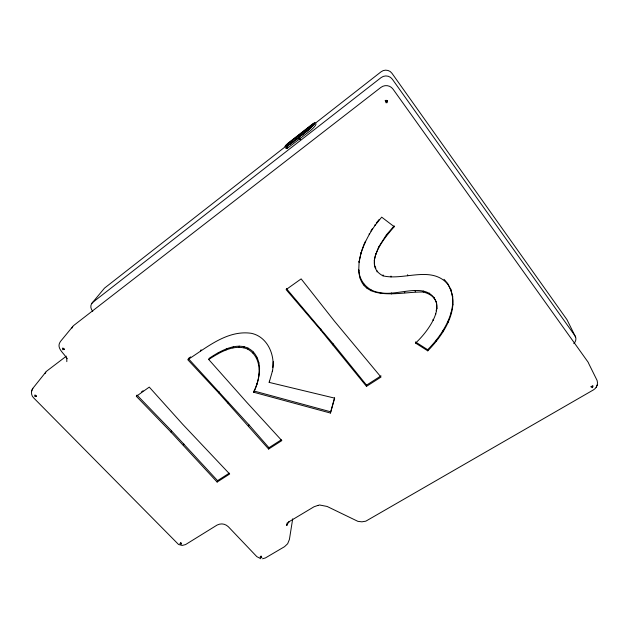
<?xml version="1.0" encoding="UTF-8"?>
<svg xmlns="http://www.w3.org/2000/svg" width="629" height="629" viewBox="0 0 629 629"><rect width="100%" height="100%" fill="white"/><g stroke="black" fill="none" stroke-linecap="round" stroke-linejoin="round"><path stroke-width="0.94" d="M427.783 350.848L427.657 349.7L415.447 341.924L415.533 343.057L427.783 350.848C443.972 334.266 461.945 307.125 447.785 284.174C431.455 265.202 403.81 280.809 383.045 275.856L383.045 274.889M380.278 293.625L380.286 292.611C368.413 291.636 359.19 281.658 358.797 269.841C359.969 304.271 402.041 291.196 423.396 292.053C452.149 299.656 427.822 332.096 415.533 343.057M378.619 247.944L378.634 247.048L386.403 234.845L394.21 225.874L394.241 226.723C384.618 237.487 361.785 264.974 383.045 275.856M377.078 271.885L377.093 270.926M375.835 254.462L378.634 247.048M374.648 266.727L374.397 259.887L375.859 253.542M374.373 260.823L374.397 259.887M361.054 253.173L361.117 252.268L359.065 262.277C361.195 248.88 367.312 236.488 375.018 225.449L375.049 224.608M370.984 290.873L371.016 289.875M253.636 392.229C260.783 378.744 262.993 357.846 247.629 349.056C234.012 343.615 219.875 352.326 208.694 359.466L246.812 402.387L281.831 440.599L268.638 449.051L218.648 392.873L187.749 359.678C206.744 347.593 227.14 329.855 251.215 333.291C267.868 336.68 275.769 356.045 272.333 371.511L272.64 370.332L269.181 382.393L334.659 398.133L330.429 413.049L253.636 392.229C259.282 379.814 263.441 363.523 253.432 352.075C240.6 339.306 221.353 350.188 209.182 358.326L208.694 359.466M358.727 270.792L359.135 261.342M366.495 386.363L320.664 330.021L286.109 289.592L301.149 278.883L334.4 321.097L380.993 377.078L366.495 386.363L366.542 385.145L333.173 343.866L286.392 288.601M367.1 288.357L367.147 287.359M369.223 234.444L369.262 233.579M363.751 284.945L363.806 283.954M364.498 243.793L365.41 241.206M360.228 278.443L360.291 277.468M272.852 367.446L273.269 361.683M330.429 413.049L334.534 397.819M333.032 344.999L333.173 343.866M45.791 372.124L32.842 388.352C30.845 391.167 31.018 395.295 33.51 397.74L178.565 544.494L182.229 545.445L185.586 544.565L217.139 525.034C221.259 523.029 225.119 523.776 228.327 526.717L256.829 556.641L260.862 558.772M66.816 361.644L66.808 357.987L66.918 358.719C64.472 353.191 55.556 348.387 60.439 341.5L72.72 326.577M320.405 505.15L327.119 506.463L357.901 521.355L361.903 521.826L365.819 521.174L593.517 389.846C596.74 388.007 598.297 383.926 597.078 380.411L588.658 363.413A8.035 6.801 -16.7 0 0 587.848 361.817L393.023 89.129A8.995 8.657 -66.7 0 0 380.82 87.462L73.892 325.342A7.627 6.447 32.2 0 0 71.989 328.094M292.697 518.823L289.419 539.415L287.665 543.723L284.56 546.672L265.407 557.939L262.513 558.788M320.664 330.021L320.845 328.928M287.296 522.636L286.808 525.529L287.319 523.808L286.895 524.869L288.97 521.811L288.239 522.463L289.733 521.315L313.989 506.785L318.022 505.386M427.657 349.7C444.813 332.788 464.446 300.788 444.003 279.307M436.141 310.852L436.502 309.193M268.638 449.051L268.945 447.722L281.281 439.813M287.335 145.291L286.887 146.274L298.972 137.523L296.055 139.795M300.418 139.221L299.027 137.004L309.358 128.929C310.514 128.167 317.095 121.491 312.747 124.07L287.681 143.695L285.755 146.046L287.319 145.268M269.181 382.393L269.495 381.19M248.683 426.218L249.045 424.937L188.291 358.538L190.689 356.895M256.758 384.571L257.104 383.368M259.062 374.672L259.407 373.492M259.274 369.27L259.62 368.099M258.519 363.782L258.873 362.618M256.538 358.373L256.891 357.225M217.563 480.666L171.489 430.786L137.012 395.098L136.344 396.309L170.923 432.068L217.131 482.05L217.563 480.666L229.286 473.15M253.062 353.207L253.432 352.075M247.629 349.056L248.015 347.931M228.138 403.441L228.555 402.206M243.682 347.703L244.076 346.587M238.8 347.232L239.209 346.107M361.431 251.411L364.246 243.753M218.648 392.873L219.104 391.663M232.919 347.892L233.343 346.776M225.976 349.983L226.416 348.859M183.353 445.34L183.88 444.027M286.612 145.889L288.334 143.829L314.028 123.874M217.917 353.757L218.373 352.625M170.923 432.068L171.489 430.786M298.917 137.264L309.24 129.189C310.482 128.379 319.1 119.195 312.802 123.866L288.271 143.074C282.704 147.367 285.141 147.611 288.294 145.558L298.633 137.319M200.58 350.896L201.091 349.771M596.913 385.797L597.283 385.011M596.198 387.338L596.481 386.733M31.654 390.837L32.142 389.831M32.338 389.414L32.842 388.352M287.319 147.666L286.934 148.609L310.262 130.73C312.393 128.89 315.703 126.004 316.08 123.834M286.211 147.406L285.802 148.358L287.091 147.705M370.843 231.134L372.415 228.681M313.957 123.976L311.717 126.185L310.286 128.646M376.252 223.098L379.279 219.34M375.018 225.449L381.685 217.147L394.241 226.723M91.771 303.43L104.493 288.137L285.299 146.714M315.436 123.142L381.111 71.769C384.35 69.151 389.532 69.788 391.93 73.239L566.973 319.674L575.645 337.144M290.228 144.348L293.869 141.501M301.574 135.487L308.202 130.305M66.36 356.156L46.908 370.961A7.414 6.086 30.2 0 0 45.107 373.555M141.564 391.851L143.082 390.774M136.344 396.309L149.27 387.102L182.787 424.394L229.664 474.014L217.131 482.05M288.334 145.818C286.745 147.107 289.67 143.459 286.627 145.928M366.542 385.145L381.001 375.875M380.286 292.611C397.693 296.857 428.561 279.63 436.636 303.178M253.998 391.01L330.571 411.775M299.027 137.004L300.481 138.663M249.045 424.937L268.945 447.722M298.516 137.57L300.025 139.528M386.434 100.349L387.582 101.937M385.302 100.388L387.024 102.771M374.672 265.784L375.883 268.355M452.636 296.125L452.841 297.147M450.899 289.151L451.103 290.166M452.738 303.917L452.943 304.971M447.596 283.176L447.785 284.174M451.182 312.377L451.378 313.446M447.919 321.34L448.107 322.433M442.926 330.65L443.107 331.758M436.856 307.534L437.013 308.587M434.175 297.344L434.325 298.374M435.606 313.344L435.763 314.406M436.18 340.155L436.337 341.28M433.043 319.367L433.184 320.444M429.45 293.114L429.591 294.128M423.278 291.038L423.396 292.053M415.171 290.716L415.266 291.73M407.616 274.731L407.686 275.699M436.479 302.132L436.793 306.637M404.651 291.714L404.714 292.729M391.521 292.965L391.553 293.979M390.994 276.045L391.018 277.012M386.403 234.845L386.418 235.71M573.805 343.631A7.517 6.463 -18 0 0 574.875 335.634L392.339 79.207A8.397 8.051 -68.7 0 0 381.001 77.666L92.88 302.258A7.155 6.148 33.2 0 0 92.762 311.3M319.815 504.938A13.461 5.716 -42.7 0 1 318.195 505.354M387.543 100.868L386.104 102.881L385.247 100.554A2.39 2.304 -64.7 0 1 387.543 100.868M180.83 542.717L179.886 543.692A1.785 1.407 16.3 0 0 181.639 543.959L180.83 542.717M261.051 556.146L260.076 557.121A1.785 1.415 11.3 0 0 261.837 557.388L261.051 556.146M592.817 385.899L590.773 386.686L592.282 387.684A2.131 1.785 -15.9 0 0 592.817 385.899M64.472 349.189L62.837 349.74A2.021 1.683 31.5 0 1 62.829 347.979L64.472 349.189M36.576 396.121L35.012 396.608A1.958 1.588 29.6 0 1 34.98 394.949L36.576 396.121"/></g></svg>
